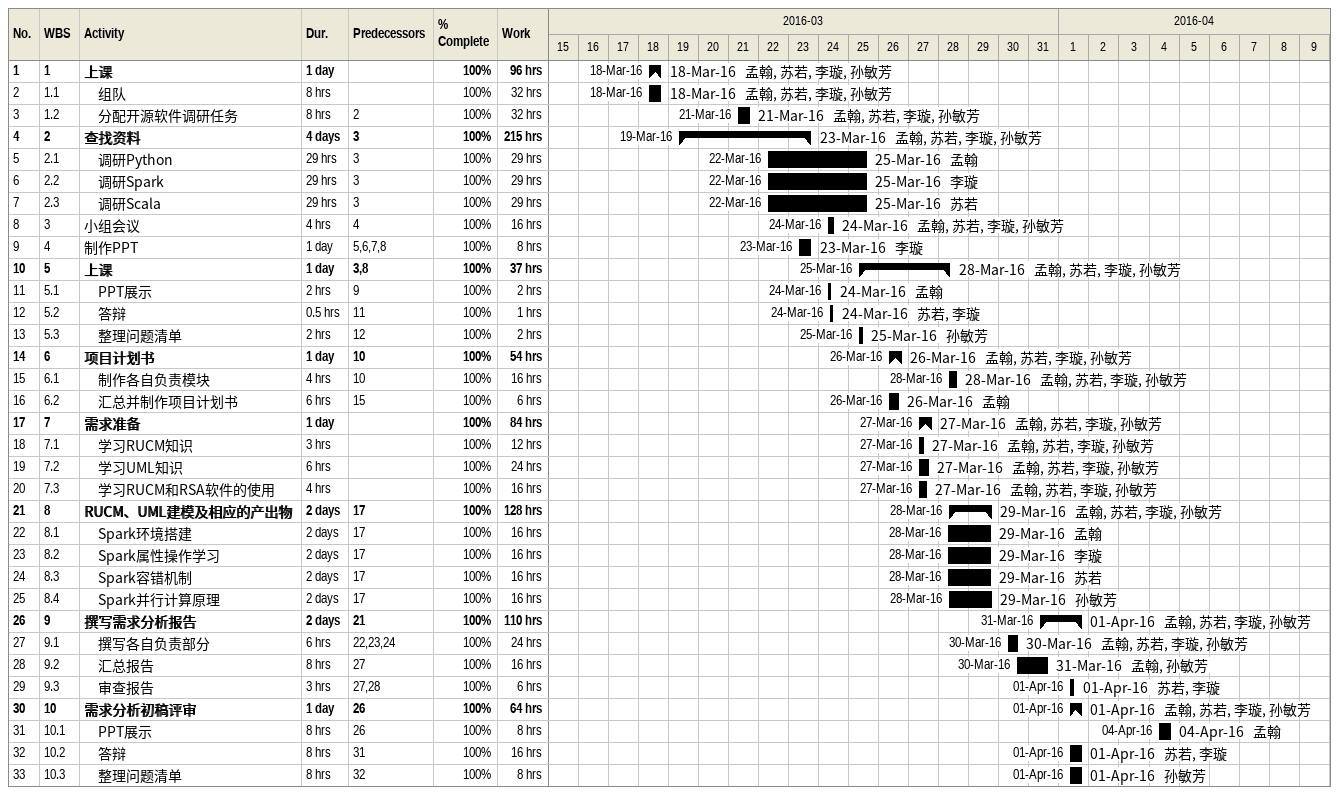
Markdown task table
| ID | WBS | Task | Duration | Start | Finish | Predecessors | Resources | % complete | Work (h) |
|---|---|---|---|---|---|---|---|---|---|
| 1 | 1 | **上课** | 1d | 2016-03-18 | 2016-03-18 |  | 孟翰, 苏若, 李璇, 孙敏芳 | 100 | 96 |
| 2 | 1.1 | 组队 | 8h | 2016-03-18 | 2016-03-18 |  | 孟翰, 苏若, 李璇, 孙敏芳 | 100 | 32 |
| 3 | 1.2 | 分配开源软件调研任务 | 8h | 2016-03-21 | 2016-03-21 | 2 | 孟翰, 苏若, 李璇, 孙敏芳 | 100 | 32 |
| 4 | 2 | **查找资料** | 4d | 2016-03-19 | 2016-03-23 | 3 | 孟翰, 苏若, 李璇, 孙敏芳 | 100 | 215 |
| 5 | 2.1 | 调研Python | 29h | 2016-03-22 | 2016-03-25 | 3 | 孟翰 | 100 | 29 |
| 6 | 2.2 | 调研Spark | 29h | 2016-03-22 | 2016-03-25 | 3 | 李璇 | 100 | 29 |
| 7 | 2.3 | 调研Scala | 29h | 2016-03-22 | 2016-03-25 | 3 | 苏若 | 100 | 29 |
| 8 | 3 | 小组会议 | 4h | 2016-03-24 | 2016-03-24 | 4 | 孟翰, 苏若, 李璇, 孙敏芳 | 100 | 16 |
| 9 | 4 | 制作PPT | 1d | 2016-03-23 | 2016-03-23 | 5, 6, 7, 8 | 李璇 | 100 | 8 |
| 10 | 5 | **上课** | 1d | 2016-03-25 | 2016-03-28 | 3, 8 | 孟翰, 苏若, 李璇, 孙敏芳 | 100 | 37 |
| 11 | 5.1 | PPT展示 | 2h | 2016-03-24 | 2016-03-24 | 9 | 孟翰 | 100 | 2 |
| 12 | 5.2 | 答辩 | 0.5h | 2016-03-24 | 2016-03-24 | 11 | 苏若, 李璇 | 100 | 1 |
| 13 | 5.3 | 整理问题清单 | 2h | 2016-03-25 | 2016-03-25 | 12 | 孙敏芳 | 100 | 2 |
| 14 | 6 | **项目计划书** | 1d | 2016-03-26 | 2016-03-26 | 10 | 孟翰, 苏若, 李璇, 孙敏芳 | 100 | 54 |
| 15 | 6.1 | 制作各自负责模块 | 4h | 2016-03-28 | 2016-03-28 | 10 | 孟翰, 苏若, 李璇, 孙敏芳 | 100 | 16 |
| 16 | 6.2 | 汇总并制作项目计划书 | 6h | 2016-03-26 | 2016-03-26 | 15 | 孟翰 | 100 | 6 |
| 17 | 7 | **需求准备** | 1d | 2016-03-27 | 2016-03-27 |  | 孟翰, 苏若, 李璇, 孙敏芳 | 100 | 84 |
| 18 | 7.1 | 学习RUCM知识 | 3h | 2016-03-27 | 2016-03-27 |  | 孟翰, 苏若, 李璇, 孙敏芳 | 100 | 12 |
| 19 | 7.2 | 学习UML知识 | 6h | 2016-03-27 | 2016-03-27 |  | 孟翰, 苏若, 李璇, 孙敏芳 | 100 | 24 |
| 20 | 7.3 | 学习RUCM和RSA软件的使用 | 4h | 2016-03-27 | 2016-03-27 |  | 孟翰, 苏若, 李璇, 孙敏芳 | 100 | 16 |
| 21 | 8 | **RUCM、UML建模及相应的产出物** | 2d | 2016-03-28 | 2016-03-29 | 17 | 孟翰, 苏若, 李璇, 孙敏芳 | 100 | 128 |
| 22 | 8.1 | Spark环境搭建 | 2d | 2016-03-28 | 2016-03-29 | 17 | 孟翰 | 100 | 16 |
| 23 | 8.2 | Spark属性操作学习 | 2d | 2016-03-28 | 2016-03-29 | 17 | 李璇 | 100 | 16 |
| 24 | 8.3 | Spark容错机制 | 2d | 2016-03-28 | 2016-03-29 | 17 | 苏若 | 100 | 16 |
| 25 | 8.4 | Spark并行计算原理 | 2d | 2016-03-28 | 2016-03-29 | 17 | 孙敏芳 | 100 | 16 |
| 26 | 9 | **撰写需求分析报告** | 2d | 2016-03-31 | 2016-04-01 | 21 | 孟翰, 苏若, 李璇, 孙敏芳 | 100 | 110 |
| 27 | 9.1 | 撰写各自负责部分 | 6h | 2016-03-30 | 2016-03-30 | 22, 23, 24 | 孟翰, 苏若, 李璇, 孙敏芳 | 100 | 24 |
| 28 | 9.2 | 汇总报告 | 8h | 2016-03-30 | 2016-03-31 | 27 | 孟翰, 孙敏芳 | 100 | 16 |
| 29 | 9.3 | 审查报告 | 3h | 2016-04-01 | 2016-04-01 | 27, 28 | 苏若, 李璇 | 100 | 6 |
| 30 | 10 | **需求分析初稿评审** | 1d | 2016-04-01 | 2016-04-01 | 26 | 孟翰, 苏若, 李璇, 孙敏芳 | 100 | 64 |
| 31 | 10.1 | PPT展示 | 8h | 2016-04-04 | 2016-04-04 | 26 | 孟翰 | 100 | 8 |
| 32 | 10.2 | 答辩 | 8h | 2016-04-01 | 2016-04-01 | 31 | 苏若, 李璇 | 100 | 16 |
| 33 | 10.3 | 整理问题清单 | 8h | 2016-04-01 | 2016-04-01 | 32 | 孙敏芳 | 100 | 8 |
